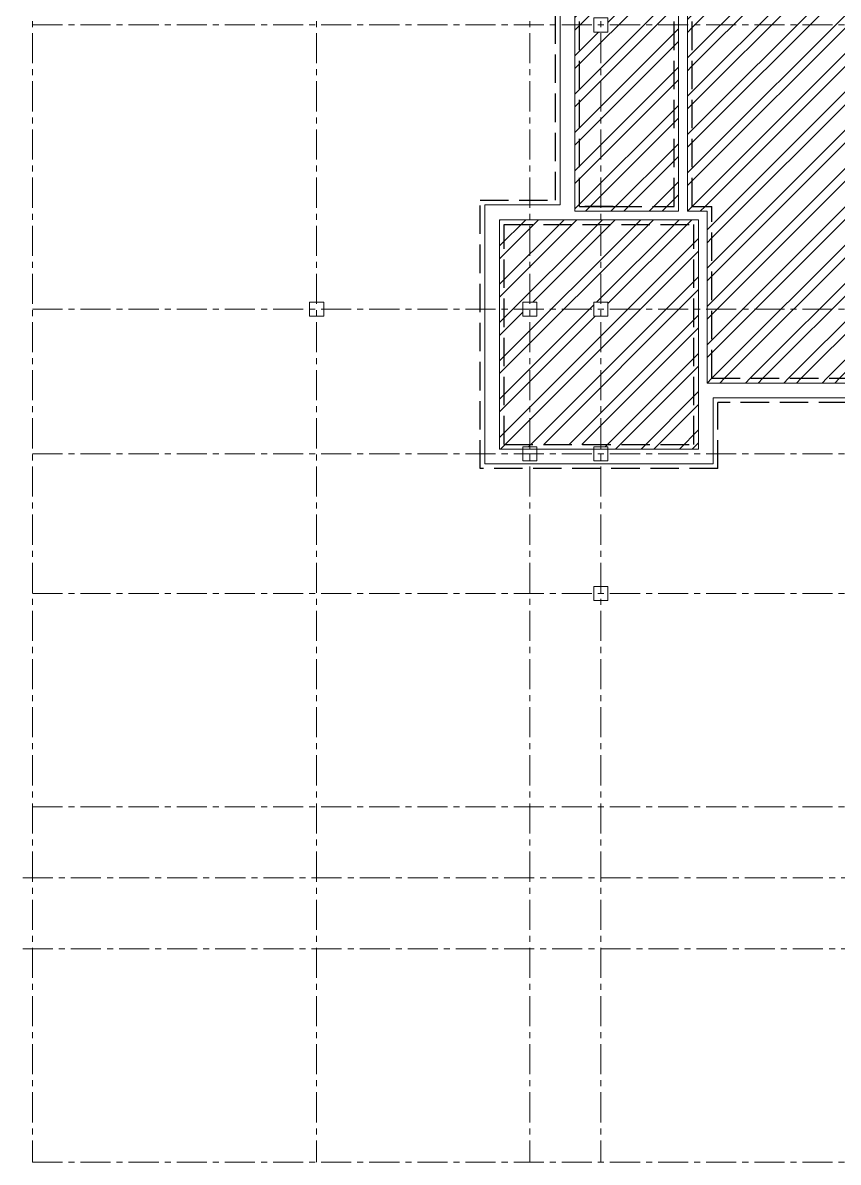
# Model space of a CAD drawing. Header units: millimetres. Extents: x -689206 to 4969298, y -1019800 to 703299.
# Drawn here: x 751988 to 769200, y -41640 to -17593 of the extents above; entities that cross this region are included whole.
import ezdxf

# ---------------------------------------------------------------- set-up
doc = ezdxf.new("R2010")
doc.units = ezdxf.units.MM
doc.linetypes.add('JIS_02_4.0', pattern=[5.5, 4, -1.5])
doc.linetypes.add('осеваяX2', pattern=[101.6, 63.5, -12.7, 12.7, -12.7])
for name, color, linetype, lineweight in [('несущие', 7, 'Continuous', 30), ('РАЗМЕРЫ', 7, 'Continuous', 9), ('стены', 7, 'Continuous', 20)]:
    doc.layers.add(name, color=color, linetype=linetype, lineweight=lineweight)
pattern_1 = [(45, (396786.03, 69886.3), (-404.1115, 404.1115), []), (45, (397055.44, 69886.3), (-404.1115, 404.1115), [])]

msp = doc.modelspace()

# ---------------------------------------------------------------- hatches: boundary and pattern name
at = {"layer": 'РАЗМЕРЫ', "linetype": 'ByBlock', "lineweight": 25}
h = msp.add_hatch(dxfattribs=at)
h.set_pattern_fill('ANSI32', color=256, scale=60)
h.set_pattern_definition(pattern_1)
h.paths.add_polyline_path([(770189.9, -12747.7), (766530.6, -12747.7), (766119.9, -12747.7), (766119.9, -13867.7), (766119.9, -17637.7), (769809.9, -17637.7), (769809.9, -14767.7), (770189.9, -14767.7)], flags=17)
h.paths.add_polyline_path([(772559.9, -13867.7), (772559.9, -13487.7), (772009.9, -12747.7), (770189.9, -12747.7), (770189.9, -14767.7), (772559.9, -14767.7)], flags=17)
h.paths.add_polyline_path([(770189.9, -12661.1), (766019.9, -12661.1), (766019.9, -17637.7), (766119.9, -17637.7), (766119.9, -13867.7), (766119.9, -12747.7), (766530.6, -12747.7), (770189.9, -12747.7)])
h.paths.add_polyline_path([(772057, -12661.1), (770189.9, -12661.1), (770189.9, -12747.7), (772009.9, -12747.7), (772559.9, -13487.7), (772559.9, -13867.7), (772559.9, -14767.7), (770189.9, -14767.7), (770189.9, -14867.7), (772659.9, -14867.7), (772659.9, -14767.7), (772659.9, -13867.7), (772659.9, -13468.3)])
h.paths.add_polyline_path([(770089.9, -14767.7), (769909.9, -14767.7), (769909.9, -14867.7), (770089.9, -14867.7)], flags=16)
h.paths.add_polyline_path([(769909.9, -14767.7), (769809.9, -14767.7), (769809.9, -14867.7), (769909.9, -14867.7)], flags=16)
h.paths.add_polyline_path([(769909.9, -14867.7), (769809.9, -14867.7), (769809.9, -17637.7), (769909.9, -17637.7)], flags=16)
h.paths.add_polyline_path([(769809.9, -17637.7), (766119.9, -17637.7), (766119.9, -21467.7), (766530.6, -21467.7), (766530.6, -23637.7), (770039.9, -23637.7), (770039.9, -23487.7), (770189.9, -23487.7), (770189.9, -20947.7), (769809.9, -20947.7)])
h.paths.add_polyline_path([(770189.9, -23787.7), (770039.9, -23787.7), (770039.9, -23637.7), (766530.6, -23637.7), (766530.6, -25094.8), (769996.4, -25094.8), (770189.9, -24873.1)])
h.paths.add_polyline_path([(771267.9, -23637.7), (770339.9, -23637.7), (770339.9, -23787.7), (770189.9, -23787.7), (770189.9, -24873.1)], flags=17)
h.paths.add_polyline_path([(772498.3, -22227.7), (772559.9, -22227.7), (772559.9, -21847.7), (772559.9, -20947.7), (770189.9, -20947.7), (770189.9, -23487.7), (770339.9, -23487.7), (770339.9, -23637.7), (771267.9, -23637.7)], flags=16)
h.paths.add_polyline_path([(769909.9, -17637.7), (769809.9, -17637.7), (769809.9, -20947.7), (770189.9, -20947.7), (770189.9, -20847.7), (769909.9, -20847.7)], flags=17)
h.paths.add_polyline_path([(772659.9, -20847.7), (770189.9, -20847.7), (770189.9, -20947.7), (772559.9, -20947.7), (772559.9, -21847.7), (772559.9, -22227.7), (772498.3, -22227.7), (771267.9, -23637.7), (771367.9, -23637.7), (772511, -22327.7), (772659.9, -22327.7), (772659.9, -21847.7)], flags=17)
h.paths.add_polyline_path([(772659.9, -21847.7), (772659.9, -20847.7), (770189.9, -20847.7), (770189.9, -20947.7), (772559.9, -20947.7), (772559.9, -21847.7), (772559.9, -22227.7), (772498.3, -22227.7), (771267.9, -23637.7), (770189.9, -24873.1), (770189.9, -24987.7), (772511, -22327.7), (772659.9, -22327.7)])
h = msp.add_hatch(dxfattribs=at)
h.set_pattern_fill('ANSI32', color=256, scale=60)
h.set_pattern_definition(pattern_1)
h.paths.add_polyline_path([(770096.4, -25094.8), (770189.9, -24987.7), (770189.9, -24873.1), (769996.4, -25094.8), (766530.6, -25094.8), (766530.6, -23637.7), (766430.6, -23637.7), (766430.6, -25194.8), (769996.4, -25194.8)])
h.paths.add_polyline_path([(766530.6, -21467.7), (766119.9, -21467.7), (766119.9, -17637.7), (766019.9, -17637.7), (766019.9, -21567.7), (766430.6, -21567.7), (766430.6, -23637.7), (766530.6, -23637.7)])
h.paths.add_polyline_path([(771367.9, -23637.7), (771267.9, -23637.7), (770189.9, -24873.1), (770189.9, -24987.7)])
h.paths.add_polyline_path([(772511, -22327.7), (772659.9, -22327.7), (772659.9, -21847.7), (772659.9, -20847.7), (770189.9, -20847.7), (770189.9, -20947.7), (772559.9, -20947.7), (772559.9, -21847.7), (772559.9, -22227.7), (772498.3, -22227.7), (771267.9, -23637.7), (771367.9, -23637.7)])
h.paths.add_polyline_path([(765826.5, -17637.7), (765739.9, -17637.7), (765739.9, -21467.7), (764452.9, -21467.7), (764189.9, -21467.7), (764189.9, -21567.7), (765826.5, -21567.7)])
h.paths.add_polyline_path([(765739.9, -17637.7), (764339.9, -17637.7), (764339.9, -17787.7), (764189.9, -17787.7), (764189.9, -21467.7), (764452.9, -21467.7), (765739.9, -21467.7)], flags=17)
h.paths.add_polyline_path([(764189.9, -17787.7), (764039.9, -17787.7), (764039.9, -17637.7), (763739.9, -17637.7), (763739.9, -21467.7), (764189.9, -21467.7)], flags=17)
h.paths.add_polyline_path([(764189.9, -21467.7), (763739.9, -21467.7), (763739.9, -17637.7), (763639.9, -17637.7), (763639.9, -21567.7), (764189.9, -21567.7)])
h.paths.add_polyline_path([(765739.9, -14247.7), (764452.9, -14247.7), (764189.9, -14247.7), (764189.9, -17487.7), (764339.9, -17487.7), (764339.9, -17637.7), (765739.9, -17637.7)], flags=17)
h.paths.add_polyline_path([(764189.9, -14247.7), (763739.9, -14247.7), (763739.9, -17637.7), (764039.9, -17637.7), (764039.9, -17487.7), (764189.9, -17487.7)], flags=17)
h.paths.add_polyline_path([(763739.9, -14247.7), (764189.9, -14247.7), (764189.9, -14147.7), (763639.9, -14147.7), (763639.9, -17637.7), (763739.9, -17637.7)])
h.paths.add_polyline_path([(765826.5, -14147.7), (764189.9, -14147.7), (764189.9, -14247.7), (765739.9, -14247.7), (765739.9, -17637.7), (765826.5, -17637.7)])
h = msp.add_hatch(dxfattribs=at)
h.set_pattern_fill('ANSI32', color=256, scale=60)
h.set_pattern_definition(pattern_1)
h.paths.add_polyline_path([(764189.9, -21847.7), (762689.9, -21847.7), (762689.9, -23487.7), (762839.9, -23487.7), (762839.9, -23637.7), (764039.9, -23637.7), (764039.9, -23487.7), (764189.9, -23487.7)])
h.paths.add_polyline_path([(762689.9, -21847.7), (762150.6, -21847.7), (762150.6, -23637.7), (762539.9, -23637.7), (762539.9, -23487.7), (762689.9, -23487.7)], flags=17)
h.paths.add_polyline_path([(766150.6, -21847.7), (764189.9, -21847.7), (764189.9, -23487.7), (764339.9, -23487.7), (764339.9, -23637.7), (766150.6, -23637.7)], flags=17)
h.paths.add_polyline_path([(766150.6, -23637.7), (764339.9, -23637.7), (764339.9, -23787.7), (764189.9, -23787.7), (764189.9, -26489.7), (766150.6, -26489.7)], flags=17)
h.paths.add_polyline_path([(764189.9, -23787.7), (764039.9, -23787.7), (764039.9, -23637.7), (762839.9, -23637.7), (762839.9, -23787.7), (762689.9, -23787.7), (762689.9, -26489.7), (764189.9, -26489.7)])
h.paths.add_polyline_path([(762689.9, -23787.7), (762539.9, -23787.7), (762539.9, -23637.7), (762150.6, -23637.7), (762150.6, -26489.7), (762689.9, -26489.7)], flags=17)
h.paths.add_polyline_path([(762150.6, -23637.7), (762050.6, -23637.7), (762050.6, -26589.7), (762539.9, -26589.7), (762539.9, -26539.7), (762689.9, -26539.7), (762689.9, -26489.7), (762150.6, -26489.7)])
h.paths.add_polyline_path([(762150.6, -21847.7), (762689.9, -21847.7), (762689.9, -21747.7), (762050.6, -21747.7), (762050.6, -23637.7), (762150.6, -23637.7)])
h.paths.add_polyline_path([(764189.9, -21747.7), (762689.9, -21747.7), (762689.9, -21847.7), (764189.9, -21847.7)])
h.paths.add_polyline_path([(766250.6, -21747.7), (764189.9, -21747.7), (764189.9, -21847.7), (766150.6, -21847.7), (766150.6, -23637.7), (766250.6, -23637.7)])
h.paths.add_polyline_path([(766250.6, -23637.7), (766150.6, -23637.7), (766150.6, -26489.7), (764189.9, -26489.7), (764189.9, -26539.7), (764339.9, -26539.7), (764339.9, -26589.7), (766250.6, -26589.7)])

# ---------------------------------------------------------------- linework, layer by layer
at = {"layer": 'несущие', "color": 18, "lineweight": 20, "true_color": 0x000000}
for p, q in [((765826.5, -21567.7), (765826.5, -14147.7)), ((762050.6, -26589.7), (766250.6, -26589.7)), ((766560.6, -26899.7), (761740.6, -26899.7))]:
    msp.add_line(p, q, dxfattribs=at)
at = {"layer": 'несущие', "color": 18, "linetype": 'JIS_02_4.0', "lineweight": 30, "ltscale": 150, "true_color": 0x000000}
for p, q in [((762150.6, -26489.7), (766150.6, -26489.7)), ((766660.6, -26999.7), (761640.6, -26999.7))]:
    msp.add_line(p, q, dxfattribs=at)
at = {"layer": 'стены', "color": 18, "linetype": 'осеваяX2', "lineweight": 15, "ltscale": 10, "true_color": 0x000000}
for p, q in [((752189.9, 2507.8), (752189.9, -41639.7)), ((758189.9, 2507.8), (758189.9, -41639.7)), ((762689.9, 2507.8), (762689.9, -41639.7)), ((764189.9, 2507.8), (764189.9, -41639.7)), ((752189.9, -17637.7), (824339.9, -17637.7)), ((752189.9, -23637.7), (824339.9, -23637.7)), ((752189.9, -26689.7), (824339.9, -26689.7)), ((752189.9, -29637.7), (824339.9, -29637.7)), ((752189.9, -34139.7), (824339.9, -34139.7)), ((751987.6, -35639.7), (824137.6, -35639.7)), ((751987.6, -37139.7), (824137.6, -37139.7)), ((752189.9, -41639.7), (824339.9, -41639.7))]:
    msp.add_line(p, q, dxfattribs=at)
at = {"layer": 'стены', "color": 18, "lineweight": 20, "true_color": 0x000000}
for p, q in [((766019.9, -21567.7), (766019.9, -12661.1)), ((763329.9, -21437.7), (763329.9, -14147.7)), ((763639.9, -21567.7), (763639.9, -14147.7)), ((761740.6, -21437.7), (763329.9, -21437.7)), ((761740.6, -26899.7), (761740.6, -21437.7)), ((763639.9, -21567.7), (765826.5, -21567.7)), ((766019.9, -21567.7), (766430.6, -21567.7)), ((766430.6, -25194.8), (766430.6, -21567.7)), ((762050.6, -21747.7), (766250.6, -21747.7)), ((762050.6, -26589.7), (762050.6, -21747.7)), ((766250.6, -26589.7), (766250.6, -21747.7)), ((766430.6, -25194.8), (769996.4, -25194.8)), ((766560.6, -26899.7), (766560.6, -25504.8)), ((770202.8, -25504.8), (766560.6, -25504.8))]:
    msp.add_line(p, q, dxfattribs=at)
at = {"layer": 'стены', "color": 18, "linetype": 'JIS_02_4.0', "lineweight": 30, "ltscale": 150, "true_color": 0x000000}
for p, q in [((766119.9, -21467.7), (766119.9, -13867.7)), ((763229.9, -21337.7), (763229.9, -14247.7)), ((763739.9, -21467.7), (763739.9, -14247.7)), ((765739.9, -21467.7), (765739.9, -14247.7)), ((761640.6, -26999.7), (761640.6, -21337.7)), ((761640.6, -21337.7), (763229.9, -21337.7)), ((764452.9, -21467.7), (763739.9, -21467.7)), ((764452.9, -21467.7), (765739.9, -21467.7)), ((766119.9, -21467.7), (766530.6, -21467.7)), ((766530.6, -25094.8), (766530.6, -21467.7)), ((762150.6, -26489.7), (762150.6, -21847.7)), ((762150.6, -21847.7), (766150.6, -21847.7)), ((766150.6, -26489.7), (766150.6, -21847.7)), ((766530.6, -25094.8), (769996.4, -25094.8)), ((770215.6, -25604.8), (766660.6, -25604.8)), ((766660.6, -26999.7), (766660.6, -25604.8))]:
    msp.add_line(p, q, dxfattribs=at)
at = {"layer": 'стены', "color": 18, "lineweight": 30, "true_color": 0x000000}
msp.add_line((763739.9, -21467.7), (764452.9, -21467.7), dxfattribs=at)
at = {"layer": 'стены', "color": 18, "true_color": 0x000000}
for points in [[(764039.9, -17487.7), (764339.9, -17487.7), (764339.9, -17787.7), (764039.9, -17787.7)], [(758039.9, -23487.7), (758339.9, -23487.7), (758339.9, -23787.7), (758039.9, -23787.7)], [(762539.9, -23487.7), (762839.9, -23487.7), (762839.9, -23787.7), (762539.9, -23787.7)], [(764039.9, -23487.7), (764339.9, -23487.7), (764339.9, -23787.7), (764039.9, -23787.7)], [(762539.9, -26539.7), (762839.9, -26539.7), (762839.9, -26839.7), (762539.9, -26839.7)], [(764039.9, -26539.7), (764339.9, -26539.7), (764339.9, -26839.7), (764039.9, -26839.7)], [(764039.9, -29487.7), (764339.9, -29487.7), (764339.9, -29787.7), (764039.9, -29787.7)]]:
    msp.add_lwpolyline(points, close=True, dxfattribs=at)

doc.saveas('drawing.dxf')
